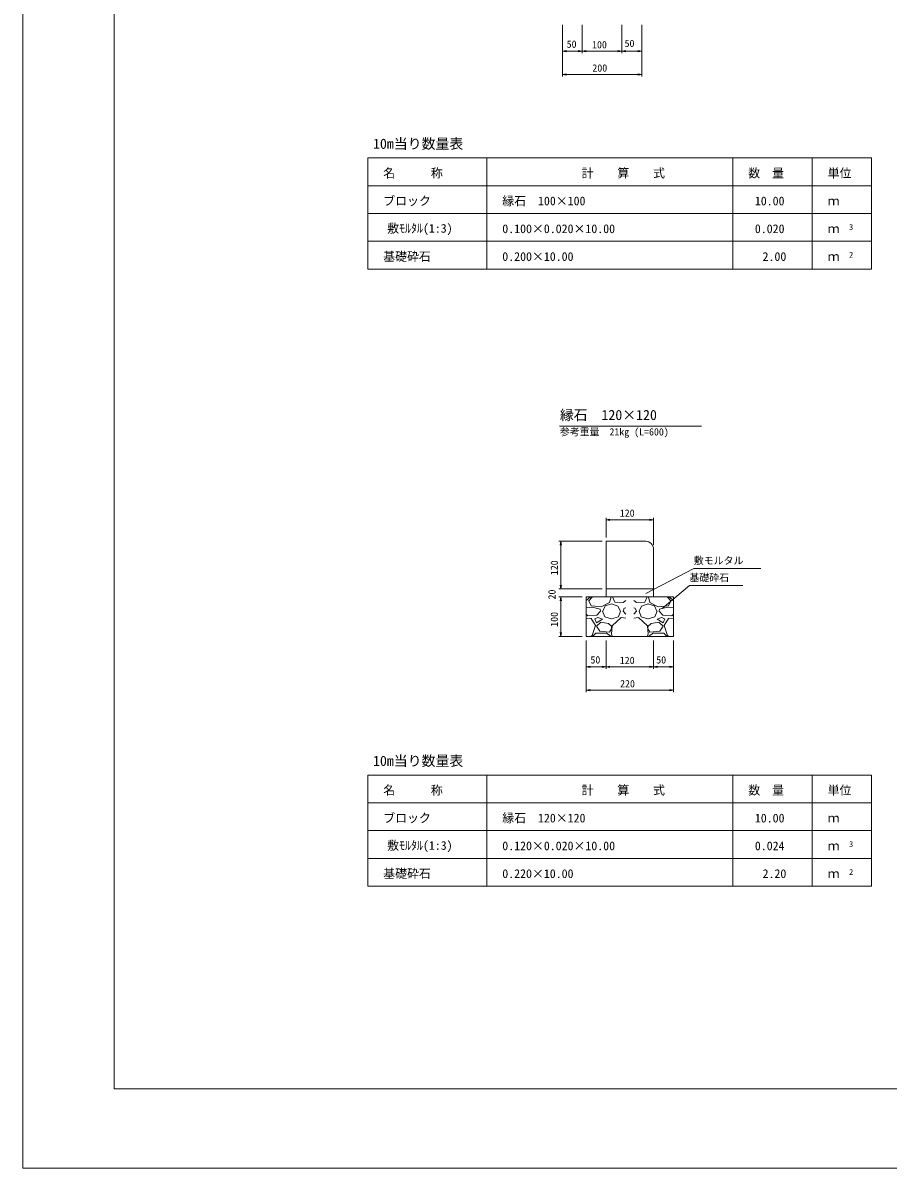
# Model space of a CAD drawing. Units: millimetres on the paper. Extents: x 0 to 841, y 0 to 594.
# Drawn here: x 0 to 218.1, y 0 to 288.5 of the extents above; entities that cross this region are included whole.
import ezdxf
from ezdxf.enums import TextEntityAlignment as Align

# ---------------------------------------------------------------- set-up
doc = ezdxf.new("R2010")
doc.units = ezdxf.units.MM
for name, color, linetype, lineweight in [('D-MTR-FRAM（材料表図枠）', 2, 'Continuous', 18), ('D-STR-DIM（寸法）', 7, 'Continuous', 18), ('D-STR-HTXT（旗揚げ）', 7, 'Continuous', 18), ('D-STR-STRn（構造物）', 7, 'Continuous', 18), ('D-STR（構造物外形線）', 1, 'Continuous', 18), ('D-TTL(外枠）', 2, 'Continuous', 18), ('DEFPOINTS_2', 8, 'Continuous', 18)]:
    doc.layers.add(name, color=color, linetype=linetype, lineweight=lineweight)
for name, color, linetype in [('D-MTR-TXT(文字列）', 7, 'Continuous'), ('D-MTR（材料表タイトル）', 7, 'Continuous'), ('D-STR-TXT（文字）', 7, 'Continuous'), ('D-TTL-TXT（文字）', 7, 'Continuous')]:
    doc.layers.add(name, color=color, linetype=linetype)
doc.styles.add('ＭＳ ゴシック', font='')
doc.styles.get('ＭＳ ゴシック').set_extended_font_data('MS Gothic')

msp = doc.modelspace()

# ---------------------------------------------------------------- linework, layer by layer
at = {"layer": 'D-MTR-FRAM（材料表図枠）'}
for p, q in [((86.903, 254.446), (213.903, 254.446)), ((86.903, 226.446), (86.903, 254.446)), ((116.903, 226.446), (116.903, 254.446)), ((178.903, 226.446), (178.903, 254.446)), ((198.903, 226.446), (198.903, 254.446)), ((213.903, 226.446), (213.903, 254.446)), ((86.903, 247.446), (213.903, 247.446)), ((86.903, 240.446), (213.903, 240.446)), ((86.903, 233.446), (213.903, 233.446)), ((86.903, 226.446), (213.903, 226.446)), ((86.903, 99.003), (213.903, 99.003)), ((86.903, 71.003), (86.903, 99.003)), ((116.903, 71.003), (116.903, 99.003)), ((178.903, 71.003), (178.903, 99.003)), ((198.903, 71.003), (198.903, 99.003)), ((213.903, 71.003), (213.903, 99.003)), ((86.903, 92.003), (213.903, 92.003)), ((86.903, 85.003), (213.903, 85.003)), ((86.903, 78.003), (213.903, 78.003)), ((86.903, 71.003), (213.903, 71.003))]:
    msp.add_line(p, q, dxfattribs=at)
at = {"layer": 'D-STR-DIM（寸法）'}
for p, q in [((135.976, 287.956), (135.976, 280.812)), ((135.976, 287.956), (135.976, 274.937)), ((140.976, 287.956), (140.976, 280.812)), ((140.976, 287.956), (140.976, 280.812)), ((150.976, 287.956), (150.976, 280.812)), ((150.976, 287.956), (150.976, 280.812)), ((155.976, 287.956), (155.976, 280.812)), ((155.976, 287.956), (155.976, 274.937)), ((135.976, 281.312), (136.976, 281.479)), ((136.976, 281.146), (135.976, 281.312)), ((135.976, 281.312), (136.976, 281.312)), ((139.976, 281.312), (136.976, 281.312)), ((139.976, 281.479), (140.976, 281.312)), ((140.976, 281.312), (139.976, 281.146)), ((140.976, 281.312), (139.976, 281.312)), ((140.976, 281.312), (141.976, 281.479)), ((141.976, 281.146), (140.976, 281.312)), ((140.976, 281.312), (141.976, 281.312)), ((149.976, 281.312), (141.976, 281.312)), ((149.976, 281.479), (150.976, 281.312)), ((150.976, 281.312), (149.976, 281.146)), ((150.976, 281.312), (149.976, 281.312)), ((150.976, 281.312), (151.976, 281.479)), ((151.976, 281.146), (150.976, 281.312)), ((150.976, 281.312), (151.976, 281.312)), ((151.976, 281.312), (154.976, 281.312)), ((154.976, 281.479), (155.976, 281.312)), ((155.976, 281.312), (154.976, 281.146)), ((155.976, 281.312), (154.976, 281.312)), ((135.976, 275.437), (136.976, 275.604)), ((136.976, 275.27), (135.976, 275.437)), ((135.976, 275.437), (136.976, 275.437)), ((154.976, 275.437), (136.976, 275.437)), ((154.976, 275.604), (155.976, 275.437)), ((155.976, 275.437), (154.976, 275.27)), ((155.976, 275.437), (154.976, 275.437)), ((146.963, 158.872), (146.963, 163.809)), ((146.963, 163.309), (147.963, 163.475)), ((147.963, 163.142), (146.963, 163.309)), ((146.963, 163.309), (147.963, 163.309)), ((157.963, 163.309), (147.963, 163.309)), ((157.963, 163.475), (158.963, 163.309)), ((158.963, 163.309), (157.963, 163.142)), ((158.963, 163.309), (157.963, 163.309)), ((158.963, 156.872), (158.963, 163.809)), ((145.963, 157.872), (135.093, 157.872)), ((135.427, 156.872), (135.593, 157.872)), ((135.593, 157.872), (135.76, 156.872)), ((135.593, 157.872), (135.593, 156.872)), ((135.593, 156.872), (135.593, 146.872)), ((135.593, 146.872), (135.593, 147.872)), ((145.963, 145.872), (135.093, 145.872)), ((145.963, 145.872), (135.093, 145.872)), ((135.593, 145.872), (135.427, 146.872)), ((135.593, 145.872), (135.427, 146.872)), ((135.76, 146.872), (135.593, 145.872)), ((135.593, 145.872), (135.593, 146.872)), ((135.76, 146.872), (135.593, 145.872)), ((135.593, 145.872), (135.593, 146.872)), ((140.963, 143.872), (135.093, 143.872)), ((140.963, 143.872), (135.093, 143.872)), ((135.427, 142.872), (135.593, 143.872)), ((135.427, 142.872), (135.593, 143.872)), ((135.593, 143.872), (135.76, 142.872)), ((135.593, 143.872), (135.593, 142.872)), ((135.593, 143.872), (135.76, 142.872)), ((135.593, 143.872), (135.593, 142.872)), ((135.593, 142.872), (135.593, 134.872)), ((135.593, 142.872), (135.593, 141.872)), ((140.963, 133.872), (135.093, 133.872)), ((135.593, 133.872), (135.427, 134.872)), ((135.76, 134.872), (135.593, 133.872)), ((135.593, 133.872), (135.593, 134.872)), ((141.963, 132.872), (141.963, 125.728)), ((141.963, 132.872), (141.963, 119.853)), ((146.963, 132.872), (146.963, 125.728)), ((146.963, 132.872), (146.963, 125.728)), ((158.963, 132.872), (158.963, 125.728)), ((158.963, 132.872), (158.963, 125.728)), ((163.963, 132.872), (163.963, 125.728)), ((163.963, 132.872), (163.963, 119.853)), ((141.963, 126.228), (142.963, 126.395)), ((142.963, 126.062), (141.963, 126.228)), ((141.963, 126.228), (142.963, 126.228)), ((145.963, 126.228), (142.963, 126.228)), ((145.963, 126.395), (146.963, 126.228)), ((146.963, 126.228), (145.963, 126.062)), ((146.963, 126.228), (145.963, 126.228)), ((146.963, 126.228), (147.963, 126.395)), ((147.963, 126.062), (146.963, 126.228)), ((146.963, 126.228), (147.963, 126.228)), ((157.963, 126.228), (147.963, 126.228)), ((157.963, 126.395), (158.963, 126.228)), ((158.963, 126.228), (157.963, 126.062)), ((158.963, 126.228), (157.963, 126.228)), ((158.963, 126.228), (159.963, 126.395)), ((159.963, 126.062), (158.963, 126.228)), ((158.963, 126.228), (159.963, 126.228)), ((159.963, 126.228), (162.963, 126.228)), ((162.963, 126.395), (163.963, 126.228)), ((163.963, 126.228), (162.963, 126.062)), ((163.963, 126.228), (162.963, 126.228)), ((141.963, 120.353), (142.963, 120.52)), ((142.963, 120.186), (141.963, 120.353)), ((141.963, 120.353), (142.963, 120.353)), ((162.963, 120.353), (142.963, 120.353)), ((162.963, 120.52), (163.963, 120.353)), ((163.963, 120.353), (162.963, 120.186)), ((163.963, 120.353), (162.963, 120.353))]:
    msp.add_line(p, q, dxfattribs=at)
at = {"layer": 'D-STR-HTXT（旗揚げ）'}
for p, q in [((135.232, 186.905), (171.067, 186.905)), ((157.031, 144.721), (169.098, 151.049)), ((185.954, 151.049), (169.098, 151.049)), ((161.112, 140.968), (167.991, 146.734)), ((181.465, 146.734), (167.991, 146.734))]:
    msp.add_line(p, q, dxfattribs=at)
at = {"layer": 'D-STR-STRn（構造物）'}
for p, q in [((146.963, 145.872), (146.963, 143.872)), ((158.963, 145.872), (158.963, 143.872)), ((146.963, 143.872), (141.963, 143.872)), ((141.963, 143.872), (141.963, 133.872)), ((141.963, 143.002), (143.089, 143.872)), ((142.58, 142.768), (143.574, 143.872)), ((143.3, 141.562), (142.6, 142.762)), ((145.774, 141.388), (143.274, 141.588)), ((156.963, 143.872), (144.963, 143.872)), ((147.885, 142.46), (145.785, 141.36)), ((146.178, 140.267), (146.778, 141.667)), ((146.781, 141.667), (148.381, 142.167)), ((148.283, 143.866), (147.883, 142.466)), ((148.377, 142.167), (149.977, 141.567)), ((148.624, 143.872), (149.164, 142.59)), ((148.963, 143.872), (160.963, 143.872)), ((149.174, 142.562), (151.274, 142.462)), ((149.982, 141.564), (150.582, 140.264)), ((151.281, 142.475), (151.963, 143.002)), ((154.645, 142.475), (153.963, 143.002)), ((156.751, 142.562), (154.651, 142.462)), ((155.944, 141.564), (155.344, 140.264)), ((157.549, 142.167), (155.949, 141.567)), ((157.301, 143.872), (156.762, 142.59)), ((159.144, 141.667), (157.544, 142.167)), ((157.642, 143.866), (158.042, 142.466)), ((158.041, 142.46), (160.141, 141.36)), ((158.963, 143.872), (163.963, 143.872)), ((159.748, 140.267), (159.148, 141.667)), ((160.152, 141.388), (162.652, 141.588)), ((163.345, 142.768), (162.352, 143.872)), ((162.626, 141.562), (163.326, 142.762)), ((163.963, 143.002), (162.837, 143.872)), ((163.963, 143.872), (163.963, 133.872)), ((143.489, 141.256), (141.963, 141.095)), ((142.377, 139.1), (141.963, 139.552)), ((143.183, 138.457), (141.963, 138.559)), ((144.673, 139.273), (142.373, 139.073)), ((144.302, 136.673), (143.202, 138.473)), ((145.477, 140.773), (143.477, 141.273)), ((144.879, 138.663), (144.179, 138.363)), ((145.58, 140.268), (144.68, 139.268)), ((146.083, 138.269), (144.883, 138.669)), ((145.581, 140.261), (145.481, 140.761)), ((146.071, 140.27), (146.671, 138.87)), ((146.672, 138.86), (148.372, 138.36)), ((148.386, 138.361), (150.086, 138.861)), ((150.782, 138.667), (148.482, 136.567)), ((150.077, 138.872), (150.577, 140.272)), ((151.963, 138.559), (150.783, 138.657)), ((151.963, 139.552), (151.277, 140.3)), ((151.278, 140.27), (151.578, 141.07)), ((151.963, 141.095), (151.589, 141.056)), ((153.963, 141.095), (154.337, 141.056)), ((153.963, 139.552), (154.649, 140.3)), ((153.963, 138.559), (155.143, 138.657)), ((154.647, 140.27), (154.347, 141.07)), ((155.143, 138.667), (157.443, 136.567)), ((155.849, 138.872), (155.349, 140.272)), ((157.54, 138.361), (155.84, 138.861)), ((159.253, 138.86), (157.553, 138.36)), ((159.854, 140.27), (159.254, 138.87)), ((159.842, 138.269), (161.042, 138.669)), ((160.344, 140.261), (160.444, 140.761)), ((160.345, 140.268), (161.245, 139.268)), ((160.449, 140.773), (162.449, 141.273)), ((161.047, 138.663), (161.747, 138.363)), ((161.252, 139.273), (163.552, 139.073)), ((161.623, 136.673), (162.723, 138.473)), ((162.437, 141.256), (163.963, 141.095)), ((162.743, 138.457), (163.963, 138.559)), ((163.549, 139.1), (163.963, 139.552)), ((143.481, 134.164), (144.281, 136.664)), ((144.176, 138.367), (144.576, 137.367)), ((144.577, 137.37), (146.077, 138.27)), ((144.577, 136.471), (145.377, 135.271)), ((145.58, 137.467), (144.58, 136.467)), ((147.592, 137.173), (145.592, 137.473)), ((148.401, 136.446), (147.601, 137.146)), ((147.883, 134.969), (148.383, 135.869)), ((148.476, 136.572), (148.376, 134.472)), ((148.38, 135.868), (148.38, 136.468)), ((157.45, 136.572), (157.55, 134.472)), ((157.524, 136.446), (158.324, 137.146)), ((158.043, 134.969), (157.543, 135.869)), ((157.545, 135.868), (157.545, 136.468)), ((158.334, 137.173), (160.334, 137.473)), ((161.349, 137.37), (159.849, 138.27)), ((160.346, 137.467), (161.346, 136.467)), ((161.349, 136.471), (160.549, 135.271)), ((161.749, 138.367), (161.349, 137.367)), ((162.444, 134.164), (161.644, 136.664)), ((141.963, 133.872), (163.963, 133.872)), ((143.089, 133.872), (143.481, 134.175)), ((143.574, 133.872), (144.38, 134.768)), ((144.38, 134.768), (146.98, 134.768)), ((145.383, 135.263), (147.883, 134.963)), ((146.977, 134.79), (148.277, 133.89)), ((148.364, 134.49), (148.624, 133.872)), ((157.562, 134.49), (157.301, 133.872)), ((158.949, 134.79), (157.649, 133.89)), ((160.542, 135.263), (158.042, 134.963)), ((161.545, 134.768), (158.945, 134.768)), ((162.352, 133.872), (161.545, 134.768)), ((162.837, 133.872), (162.445, 134.175))]:
    msp.add_line(p, q, dxfattribs=at)
at = {"layer": 'D-STR（構造物外形線）'}
for p, q in [((146.963, 157.872), (156.963, 157.872)), ((146.963, 157.872), (146.963, 145.872)), ((158.963, 145.872), (158.963, 155.872)), ((158.963, 145.872), (146.963, 145.872))]:
    msp.add_line(p, q, dxfattribs=at)
msp.add_arc((156.963, 155.872), 2, 0, 90, dxfattribs=at)
at = {"layer": 'D-TTL(外枠）'}
for p, q in [((23, 20), (23, 574)), ((818, 20), (23, 20))]:
    msp.add_line(p, q, dxfattribs=at)
at = {"layer": 'DEFPOINTS_2'}
for q in [(0, 594), (841, 0)]:
    msp.add_line((0, 0), q, dxfattribs=at)

# ---------------------------------------------------------------- texts
at = {"layer": 'D-MTR-TXT(文字列）', "style": 'ＭＳ ゴシック'}
for s, height, p in [('名\u3000\u3000\u3000称', 2.199, (90.825, 248.849)), ('計\u3000\u3000算\u3000\u3000式', 2.199, (140.833, 248.849)), ('数\u3000量', 2.199, (182.825, 248.849)), ('単位', 2.199, (202.825, 248.849)), ('ブロック', 2.199, (90.825, 241.849)), ('縁石\u3000100×100', 2.199, (120.825, 241.849)), ('10.00', 2.199, (184.477, 241.849)), ('ｍ', 2.199, (202.825, 241.849)), ('敷ﾓﾙﾀﾙ(1:3)', 2.199, (91.825, 234.95)), ('0.100×0.020×10.00', 2.199, (120.825, 234.849)), ('0.020', 2.199, (184.477, 234.849)), ('ｍ', 2.199, (202.825, 234.849)), ('3', 1.466, (208.227, 235.854)), ('基礎砕石', 2.199, (90.825, 227.849)), ('0.200×10.00', 2.199, (120.825, 227.849)), ('2.00', 2.199, (186.426, 227.849)), ('ｍ', 2.199, (202.825, 227.849)), ('2', 1.466, (208.227, 228.854)), ('名\u3000\u3000\u3000称', 2.199, (90.825, 93.407)), ('計\u3000\u3000算\u3000\u3000式', 2.199, (140.833, 93.407)), ('数\u3000量', 2.199, (182.825, 93.407)), ('単位', 2.199, (202.825, 93.407)), ('ブロック', 2.199, (90.825, 86.407)), ('縁石\u3000120×120', 2.199, (120.825, 86.407)), ('10.00', 2.199, (184.477, 86.407)), ('ｍ', 2.199, (202.825, 86.407)), ('敷ﾓﾙﾀﾙ(1:3)', 2.199, (91.825, 79.507)), ('0.120×0.020×10.00', 2.199, (120.825, 79.407)), ('0.024', 2.199, (184.477, 79.407)), ('ｍ', 2.199, (202.825, 79.407)), ('3', 1.466, (208.227, 80.411)), ('基礎砕石', 2.199, (90.825, 72.407)), ('0.220×10.00', 2.199, (120.825, 72.407)), ('2.20', 2.199, (186.426, 72.407)), ('2', 1.466, (208.227, 73.411)), ('ｍ', 2.199, (202.825, 72.407))]:
    msp.add_text(s, height=height, dxfattribs=at).set_placement(p, align=Align.BOTTOM_LEFT)
at = {"layer": 'D-MTR（材料表タイトル）', "style": 'ＭＳ ゴシック'}
for p in [(88.245, 255.971), (88.245, 100.529)]:
    msp.add_text('10m当り数量表', height=2.566, dxfattribs=at).set_placement(p, align=Align.BOTTOM_LEFT)
at = {"layer": 'D-STR-DIM（寸法）', "style": 'ＭＳ ゴシック'}
for s, p in [('50', (137.049, 281.635)), ('100', (143.444, 281.512)), ('50', (151.641, 281.839)), ('200', (143.527, 275.637)), ('120', (150.431, 163.509)), ('50', (143.036, 126.551)), ('120', (150.431, 126.428)), ('50', (159.628, 126.551)), ('220', (150.514, 120.553))]:
    msp.add_text(s, height=1.833, dxfattribs=at).set_placement(p, align=Align.BOTTOM_LEFT)
for s, p in [('120', (135.393, 149.34)), ('20', (134.793, 143.235)), ('100', (135.393, 136.34))]:
    msp.add_text(s, height=1.833, rotation=90, dxfattribs=at).set_placement(p, align=Align.BOTTOM_LEFT)
at = {"layer": 'D-STR-TXT（文字）', "style": 'ＭＳ ゴシック'}
for s, p in [('敷モルタル', (169.098, 151.554)), ('基礎砕石', (167.991, 147.239))]:
    msp.add_text(s, height=1.833, dxfattribs=at).set_placement(p, align=Align.BOTTOM_LEFT)
at = {"layer": 'D-TTL-TXT（文字）', "style": 'ＭＳ ゴシック'}
for s, height, p in [('縁石\u3000120×120', 2.566, (135.325, 187.648)), ('参考重量\u300021kg (L=600)', 1.833, (135.325, 183.985))]:
    msp.add_text(s, height=height, dxfattribs=at).set_placement(p, align=Align.BOTTOM_LEFT)

doc.saveas('drawing.dxf')
